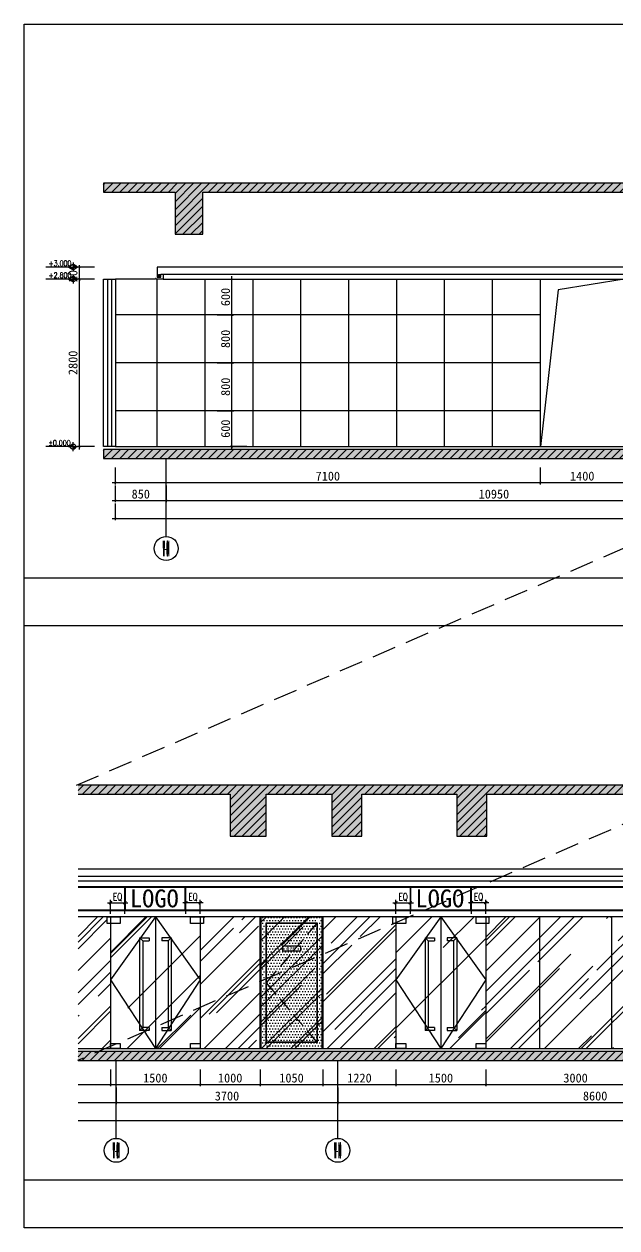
# Model space of a CAD drawing. Header units: millimetres. Extents: x 110215 to 630040, y -488650 to 141897.
# Drawn here: x 110215 to 120119, y -4761 to 15350 of the extents above; entities that cross this region are included whole.
import ezdxf
from ezdxf.enums import TextEntityAlignment as Align
from ezdxf.xclip import XClip

# ---------------------------------------------------------------- set-up
doc = ezdxf.new("R2010")
doc.units = ezdxf.units.MM
doc.header["$LTSCALE"] = 1000
doc.header["$XCLIPFRAME"] = 0
doc.linetypes.add('_DASH', pattern=[0.6, 0.4, -0.2])
doc.linetypes.add('DASH', pattern=[0.35, 0.25, -0.1])
doc.layers.get('Defpoints').update_dxf_attribs({"color": 2})
for name, color, linetype in [('0-118标注', 2, 'Continuous'), ('0-140b立面看线', 3, 'Continuous'), ('0-140c立面材料填充', 250, 'Continuous'), ('0-140d立面材料分隔', 146, 'Continuous'), ('0-140立面图剖切线', 4, 'Continuous'), ('1', 4, 'Continuous'), ('7', 7, 'Continuous'), ('D-地面', 8, 'Continuous'), ('E立-ELEV1', 6, 'Continuous')]:
    doc.layers.add(name, color=color, linetype=linetype)
doc.styles.add('_TCH_AXIS', font='COMPLEX', dxfattribs={"bigfont": 'GBCBIG'})
doc.styles.add('COMPLEX', font='COMPLEX')
doc.styles.add('DIM_FONT', font='SIMPLEX', dxfattribs={"width": 0.7, "bigfont": 'GBCBIG'})
doc.styles.add('LOGO', font='arial.ttf', dxfattribs={"width": 0.9})
doc.styles.add('TXT', font='txt.shx', dxfattribs={"width": 0.7})
doc.styles.add('繁黑体', font='simhei.ttf')
doc.styles.add('黑体', font='simhei.ttf')
doc.dimstyles.new('50', dxfattribs={"dimscale": 50, "dimtxt": 3, "dimasz": 0.6, "dimexe": 0.6, "dimexo": 0.6, "dimtad": 1, "dimdec": 0, "dimdsep": 46, "dimtxsty": '黑体', "dimblk1": 'ARCHTICK', "dimblk2": 'ARCHTICK', "dimsah": 1, "dimcen": 0, "dimdle": 1, "dimclrd": 251, "dimclre": 251, "dimclrt": 2, "dimadec": 0, "dimazin": 0, "dimtfac": 1, "dimtdec": 0, "dimtix": 1, "dimtmove": 2, "dimatfit": 3, "dimldrblk": 'DOT', "dimfxl": 0, "dimtolj": 1, "dimtzin": 0, "dimarcsym": 0})
doc.dimstyles.new('副本 1-50', dxfattribs={"dimscale": 50, "dimtxt": 2.5, "dimasz": 1, "dimexe": 1, "dimexo": 1, "dimgap": 0.6, "dimtad": 1, "dimdec": 0, "dimrnd": 5, "dimzin": 0, "dimdsep": 46, "dimtxsty": 'TXT', "dimblk": 'ARCHTICK', "dimcen": 4, "dimdle": 1, "dimclrd": 3, "dimclre": 3, "dimclrt": 3, "dimadec": 0, "dimazin": 0, "dimtfac": 1, "dimtdec": 0, "dimtix": 1, "dimtmove": 2, "dimatfit": 3, "dimldrblk": 'ARCHTICK', "dimfxl": 0, "dimtolj": 1, "dimtzin": 0, "dimarcsym": 0})
pattern_1 = [(45, (193322.05, 94099.16), (509.117, 1357.645), [9000, -1200, 3000, -600]), (45, (193674.2, 94875.6), (-988.535, 140.007), [1800, -198, 3600, -450]), (45, (193173.56, 94671.92), (1921.9162, 2490.43), [4800, -840, 2400, -600])]

# ---------------------------------------------------------------- blocks, each defined once
blk = doc.blocks.new('A$C087422EE')
for p, q in [((0, 28), (54, 28)), ((8, 72), (8, 63)), ((45, 72), (8, 72)), ((8, 63), (45, 63)), ((12, 63), (16, 45)), ((27, 0), (27, 54)), ((41, 63), (37, 45)), ((45, 63), (45, 72))]:
    blk.add_line(p, q)
blk.add_circle((27, 28), 20)
blk = doc.blocks.new('_ArchTick')
at = {"color": 0, "linetype": 'ByBlock', "const_width": 0.4}
blk.add_lwpolyline([(-0.5, -0.5), (0.5, 0.5)], dxfattribs=at)
blk = doc.blocks.new('*D130')
at = {"color": 3, "lineweight": -2, "transparency": 16777216}
for p, q in [((2433331, 314145), (2433331, 314382)), ((2433571, 314145), (2433571, 314382)), ((2433621, 314332), (2433281, 314332))]:
    blk.add_line(p, q, dxfattribs=at)
at = {"layer": 'Defpoints', "color": 0, "transparency": 16777216}
for p in [(2433331, 314332), (2433331, 314095), (2433571, 314095)]:
    blk.add_point(p, dxfattribs=at)
at = {"color": 3, "lineweight": -2, "transparency": 16777216, "xscale": 50, "yscale": 50, "zscale": 50, "rotation": 180}
blk.add_blockref('_ArchTick', (2433331, 314332), dxfattribs=at)
at = {"color": 3, "lineweight": -2, "transparency": 16777216, "xscale": 50, "yscale": 50, "zscale": 50}
blk.add_blockref('_ArchTick', (2433571, 314332), dxfattribs=at)
at = {"color": 3, "transparency": 16777216, "insert": (2433451, 314425), "char_height": 125, "attachment_point": 5, "style": 'TXT'}
blk.add_mtext('\\A1;EQ', dxfattribs=at)
blk = doc.blocks.new('*D131')
at = {"color": 3, "lineweight": -2, "transparency": 16777216}
for p, q in [((2432071, 314145), (2432071, 314382)), ((2432311, 314145), (2432311, 314382)), ((2432021, 314332), (2432361, 314332))]:
    blk.add_line(p, q, dxfattribs=at)
at = {"layer": 'Defpoints', "color": 0, "transparency": 16777216}
for p in [(2432311, 314332), (2432071, 314095), (2432311, 314095)]:
    blk.add_point(p, dxfattribs=at)
at = {"color": 3, "lineweight": -2, "transparency": 16777216, "xscale": 50, "yscale": 50, "zscale": 50, "rotation": 180}
blk.add_blockref('_ArchTick', (2432071, 314332), dxfattribs=at)
at = {"color": 3, "lineweight": -2, "transparency": 16777216, "xscale": 50, "yscale": 50, "zscale": 50}
blk.add_blockref('_ArchTick', (2432311, 314332), dxfattribs=at)
at = {"color": 3, "transparency": 16777216, "insert": (2432191, 314425), "char_height": 125, "attachment_point": 5, "style": 'TXT'}
blk.add_mtext('\\A1;EQ', dxfattribs=at)
blk = doc.blocks.new('xdsadeq')
h = blk.add_hatch()
h.set_pattern_fill('玻璃', color=8, scale=500, angle=45)
h.set_pattern_definition([(45, (394882.8, 130440.26), (424.26, 1131.37), [7500, -1000, 2500, -500]), (45, (395176.2, 131087.26), (-823.78, 116.67), [1500, -165, 3000, -375]), (45, (394759.04, 130917.56), (1601.597, 2075.36), [4000, -700, 2000, -500])])
h.paths.add_polyline_path([(395940, 130880), (395940, 133080), (394925, 133080), (394925, 130880)])
at = {"layer": 'D-地面'}
h = blk.add_hatch(dxfattribs=at)
h.set_pattern_fill('DOTS', color=8, scale=30, style=0)
h.set_pattern_definition([(0, (394902.783, 130440.26), (23.8125, 47.625), [0, -47.625])])
h.paths.add_polyline_path([(394983, 130880), (395883, 130880), (395863, 133080), (394983, 133080)], flags=17)
h.paths.add_polyline_path([(394988, 130880), (395878, 130880), (395878, 133080), (395005, 133080)], flags=16)
h.paths.add_polyline_path([(395940, 130880), (395940, 133080), (394925, 133080), (394925, 130880)])
at = {"layer": 'E立-ELEV1'}
h = blk.add_hatch(dxfattribs=at)
h.set_pattern_fill('ANSI32', color=8, scale=3, style=0)
h.set_pattern_definition([(45, (405758.36, 133037.486), (-20.205576, 20.205576), []), (45, (405771.83, 133037.486), (-20.205576, 20.205576), [])])
h.paths.add_polyline_path([(394905, 130880), (394925, 130880), (394925, 133080), (394905, 133080)])
h = blk.add_hatch(dxfattribs=at)
h.set_pattern_fill('ANSI32', color=8, scale=3, style=0)
h.set_pattern_definition([(45, (406793.36, 133037.486), (-20.205576, 20.205576), []), (45, (406806.83, 133037.486), (-20.205576, 20.205576), [])])
h.paths.add_polyline_path([(395940, 130880), (395960, 130880), (395960, 133080), (395940, 133080)])
at = {"color": 1}
for p, q in [((394905, 130880), (394905, 133080)), ((394905, 130880), (394905, 133080)), ((394905, 133080), (395960, 133080)), ((394925, 130880), (394925, 133080)), ((395940, 130880), (395940, 133080)), ((395960, 130880), (395960, 133080)), ((394905, 130880), (395960, 130880))]:
    blk.add_line(p, q, dxfattribs=at)
at = {"color": 8, "linetype": 'DASH'}
blk.add_lwpolyline([(395855, 132975), (395005, 131980), (395860, 130980)], dxfattribs=at)
at = {"layer": '7', "color": 3}
blk.add_lwpolyline([(395284, 132505), (395284, 132595), (395582, 132595), (395582, 132505)], close=True, dxfattribs=at)
at = {"layer": 'E立-ELEV1', "color": 8}
blk.add_line((395005, 132980), (395860, 132980), dxfattribs=at)
at = {"layer": 'E立-ELEV1', "color": 4}
blk.add_lwpolyline([(395860, 132980), (395860, 130980), (395005, 130980), (395005, 132980)], dxfattribs=at)
at = {"layer": 'E立-ELEV1', "color": 3}
blk.add_lwpolyline([(395855, 132975), (395855, 130985), (395010, 130985), (395010, 132975), (395855, 132975)], close=True, dxfattribs=at)
at = {"layer": '1', "color": 3, "style": 'LOGO', "width": 0.9}
blk.add_text('消防栓', height=48, dxfattribs=at).set_placement((395513, 132528, 274), align=Align.RIGHT)
blk = doc.blocks.new('*D1175')
at = {"color": 251, "lineweight": -2, "transparency": 16777216}
for p, q in [((156554, 7119), (156554, 6839)), ((163654, 7119), (163654, 6839)), ((156504, 6869), (163704, 6869))]:
    blk.add_line(p, q, dxfattribs=at)
at = {"layer": 'Defpoints', "color": 0, "transparency": 16777216}
for p in [(156554, 7269), (163654, 7269), (163654, 6869)]:
    blk.add_point(p, dxfattribs=at)
at = {"color": 251, "lineweight": -2, "transparency": 16777216, "xscale": 30, "yscale": 30, "zscale": 30, "rotation": 180}
blk.add_blockref('_ArchTick', (156554, 6869), dxfattribs=at)
at = {"color": 251, "lineweight": -2, "transparency": 16777216, "xscale": 30, "yscale": 30, "zscale": 30}
blk.add_blockref('_ArchTick', (163654, 6869), dxfattribs=at)
at = {"color": 2, "transparency": 16777216, "insert": (160104, 6976), "char_height": 150, "attachment_point": 5, "style": '黑体'}
blk.add_mtext('\\A1;7100', dxfattribs=at)
blk = doc.blocks.new('_DOT')
at = {"color": 0, "linetype": 'ByBlock'}
blk.add_line((-0.5, 0), (-1, 0), dxfattribs=at)
at = {"color": 0, "linetype": 'ByBlock', "const_width": 0.5}
blk.add_lwpolyline([(-0.25, 0, 1), (0.25, 0, 1)], format="xyb", close=True, dxfattribs=at)
blk = doc.blocks.new('*D1176')
at = {"color": 251, "lineweight": -2, "transparency": 16777216}
for p, q in [((163654, 7119), (163654, 6839)), ((165054, 7119), (165054, 6839)), ((163604, 6869), (165104, 6869))]:
    blk.add_line(p, q, dxfattribs=at)
at = {"layer": 'Defpoints', "color": 0, "transparency": 16777216}
for p in [(163654, 7269), (165054, 7269), (165054, 6869)]:
    blk.add_point(p, dxfattribs=at)
at = {"color": 251, "lineweight": -2, "transparency": 16777216, "xscale": 30, "yscale": 30, "zscale": 30, "rotation": 180}
blk.add_blockref('_ArchTick', (163654, 6869), dxfattribs=at)
at = {"color": 251, "lineweight": -2, "transparency": 16777216, "xscale": 30, "yscale": 30, "zscale": 30}
blk.add_blockref('_ArchTick', (165054, 6869), dxfattribs=at)
at = {"color": 2, "transparency": 16777216, "insert": (164354, 6976), "char_height": 150, "attachment_point": 5, "style": '黑体'}
blk.add_mtext('\\A1;1400', dxfattribs=at)
blk = doc.blocks.new('*D1188')
at = {"color": 251, "lineweight": -2, "transparency": 16777216}
for p, q in [((175777, 7119), (175777, 6839)), ((178557, 7119), (178557, 6839)), ((175727, 6869), (178607, 6869))]:
    blk.add_line(p, q, dxfattribs=at)
at = {"layer": 'Defpoints', "color": 0, "transparency": 16777216}
for p in [(175777, 7269), (178557, 7269), (178557, 6869)]:
    blk.add_point(p, dxfattribs=at)
at = {"color": 251, "lineweight": -2, "transparency": 16777216, "xscale": 30, "yscale": 30, "zscale": 30, "rotation": 180}
blk.add_blockref('_ArchTick', (175777, 6869), dxfattribs=at)
at = {"color": 251, "lineweight": -2, "transparency": 16777216, "xscale": 30, "yscale": 30, "zscale": 30}
blk.add_blockref('_ArchTick', (178557, 6869), dxfattribs=at)
at = {"color": 2, "transparency": 16777216, "insert": (177167, 6976), "char_height": 150, "attachment_point": 5, "style": '黑体'}
blk.add_mtext('\\A1;2780', dxfattribs=at)
blk = doc.blocks.new('*D1189')
at = {"color": 251, "lineweight": -2, "transparency": 16777216}
for p, q in [((178557, 7119), (178557, 6839)), ((180057, 7119), (180057, 6839)), ((178507, 6869), (180107, 6869))]:
    blk.add_line(p, q, dxfattribs=at)
at = {"layer": 'Defpoints', "color": 0, "transparency": 16777216}
for p in [(178557, 7269), (180057, 7269), (180057, 6869)]:
    blk.add_point(p, dxfattribs=at)
at = {"color": 251, "lineweight": -2, "transparency": 16777216, "xscale": 30, "yscale": 30, "zscale": 30, "rotation": 180}
blk.add_blockref('_ArchTick', (178557, 6869), dxfattribs=at)
at = {"color": 251, "lineweight": -2, "transparency": 16777216, "xscale": 30, "yscale": 30, "zscale": 30}
blk.add_blockref('_ArchTick', (180057, 6869), dxfattribs=at)
at = {"color": 2, "transparency": 16777216, "insert": (179307, 6976), "char_height": 150, "attachment_point": 5, "style": '黑体'}
blk.add_mtext('\\A1;1500', dxfattribs=at)
blk = doc.blocks.new('*D1190')
at = {"color": 251, "lineweight": -2, "transparency": 16777216}
for p, q in [((180057, 7119), (180057, 6839)), ((181057, 7119), (181057, 6839)), ((180007, 6869), (181107, 6869))]:
    blk.add_line(p, q, dxfattribs=at)
at = {"layer": 'Defpoints', "color": 0, "transparency": 16777216}
for p in [(180057, 7269), (181057, 7269), (181057, 6869)]:
    blk.add_point(p, dxfattribs=at)
at = {"color": 251, "lineweight": -2, "transparency": 16777216, "xscale": 30, "yscale": 30, "zscale": 30, "rotation": 180}
blk.add_blockref('_ArchTick', (180057, 6869), dxfattribs=at)
at = {"color": 251, "lineweight": -2, "transparency": 16777216, "xscale": 30, "yscale": 30, "zscale": 30}
blk.add_blockref('_ArchTick', (181057, 6869), dxfattribs=at)
at = {"color": 2, "transparency": 16777216, "insert": (180557, 6976), "char_height": 150, "attachment_point": 5, "style": '黑体'}
blk.add_mtext('\\A1;1000', dxfattribs=at)
blk = doc.blocks.new('*D1191')
at = {"color": 251, "lineweight": -2, "transparency": 16777216}
for p, q in [((181057, 7119), (181057, 6839)), ((182107, 7119), (182107, 6839)), ((181007, 6869), (182157, 6869))]:
    blk.add_line(p, q, dxfattribs=at)
at = {"layer": 'Defpoints', "color": 0, "transparency": 16777216}
for p in [(181057, 7269), (182107, 7269), (182107, 6869)]:
    blk.add_point(p, dxfattribs=at)
at = {"color": 251, "lineweight": -2, "transparency": 16777216, "xscale": 30, "yscale": 30, "zscale": 30, "rotation": 180}
blk.add_blockref('_ArchTick', (181057, 6869), dxfattribs=at)
at = {"color": 251, "lineweight": -2, "transparency": 16777216, "xscale": 30, "yscale": 30, "zscale": 30}
blk.add_blockref('_ArchTick', (182107, 6869), dxfattribs=at)
at = {"color": 2, "transparency": 16777216, "insert": (181582, 6976), "char_height": 150, "attachment_point": 5, "style": '黑体'}
blk.add_mtext('\\A1;1050', dxfattribs=at)
blk = doc.blocks.new('*D1192')
at = {"color": 251, "lineweight": -2, "transparency": 16777216}
for p, q in [((182107, 7119), (182107, 6839)), ((183327, 7119), (183327, 6839)), ((182057, 6869), (183377, 6869))]:
    blk.add_line(p, q, dxfattribs=at)
at = {"layer": 'Defpoints', "color": 0, "transparency": 16777216}
for p in [(182107, 7269), (183327, 7269), (183327, 6869)]:
    blk.add_point(p, dxfattribs=at)
at = {"color": 251, "lineweight": -2, "transparency": 16777216, "xscale": 30, "yscale": 30, "zscale": 30, "rotation": 180}
blk.add_blockref('_ArchTick', (182107, 6869), dxfattribs=at)
at = {"color": 251, "lineweight": -2, "transparency": 16777216, "xscale": 30, "yscale": 30, "zscale": 30}
blk.add_blockref('_ArchTick', (183327, 6869), dxfattribs=at)
at = {"color": 2, "transparency": 16777216, "insert": (182717, 6976), "char_height": 150, "attachment_point": 5, "style": '黑体'}
blk.add_mtext('\\A1;1220', dxfattribs=at)
blk = doc.blocks.new('*D1193')
at = {"color": 251, "lineweight": -2, "transparency": 16777216}
for p, q in [((183327, 7119), (183327, 6839)), ((184827, 7119), (184827, 6839)), ((183277, 6869), (184877, 6869))]:
    blk.add_line(p, q, dxfattribs=at)
at = {"layer": 'Defpoints', "color": 0, "transparency": 16777216}
for p in [(183327, 7269), (184827, 7269), (184827, 6869)]:
    blk.add_point(p, dxfattribs=at)
at = {"color": 251, "lineweight": -2, "transparency": 16777216, "xscale": 30, "yscale": 30, "zscale": 30, "rotation": 180}
blk.add_blockref('_ArchTick', (183327, 6869), dxfattribs=at)
at = {"color": 251, "lineweight": -2, "transparency": 16777216, "xscale": 30, "yscale": 30, "zscale": 30}
blk.add_blockref('_ArchTick', (184827, 6869), dxfattribs=at)
at = {"color": 2, "transparency": 16777216, "insert": (184077, 6976), "char_height": 150, "attachment_point": 5, "style": '黑体'}
blk.add_mtext('\\A1;1500', dxfattribs=at)
blk = doc.blocks.new('*D1194')
at = {"color": 251, "lineweight": -2, "transparency": 16777216}
for p, q in [((184827, 7119), (184827, 6839)), ((187827, 7119), (187827, 6839)), ((184777, 6869), (187877, 6869))]:
    blk.add_line(p, q, dxfattribs=at)
at = {"layer": 'Defpoints', "color": 0, "transparency": 16777216}
for p in [(184827, 7269), (187827, 7269), (187827, 6869)]:
    blk.add_point(p, dxfattribs=at)
at = {"color": 251, "lineweight": -2, "transparency": 16777216, "xscale": 30, "yscale": 30, "zscale": 30, "rotation": 180}
blk.add_blockref('_ArchTick', (184827, 6869), dxfattribs=at)
at = {"color": 251, "lineweight": -2, "transparency": 16777216, "xscale": 30, "yscale": 30, "zscale": 30}
blk.add_blockref('_ArchTick', (187827, 6869), dxfattribs=at)
at = {"color": 2, "transparency": 16777216, "insert": (186327, 6976), "char_height": 150, "attachment_point": 5, "style": '黑体'}
blk.add_mtext('\\A1;3000', dxfattribs=at)
blk = doc.blocks.new('*D1228')
at = {"color": 251, "lineweight": -2, "transparency": 16777216}
for p, q in [((156554, 6819), (156554, 6539)), ((157404, 6819), (157404, 6539)), ((156504, 6569), (157454, 6569))]:
    blk.add_line(p, q, dxfattribs=at)
at = {"layer": 'Defpoints', "color": 0, "transparency": 16777216}
for p in [(156554, 6869), (157404, 6869), (157404, 6569)]:
    blk.add_point(p, dxfattribs=at)
at = {"color": 251, "lineweight": -2, "transparency": 16777216, "xscale": 30, "yscale": 30, "zscale": 30, "rotation": 180}
blk.add_blockref('_ArchTick', (156554, 6569), dxfattribs=at)
at = {"color": 251, "lineweight": -2, "transparency": 16777216, "xscale": 30, "yscale": 30, "zscale": 30}
blk.add_blockref('_ArchTick', (157404, 6569), dxfattribs=at)
at = {"color": 2, "transparency": 16777216, "insert": (156979, 6676), "char_height": 150, "attachment_point": 5, "style": '黑体'}
blk.add_mtext('\\A1;850', dxfattribs=at)
blk = doc.blocks.new('*D1229')
at = {"color": 251, "lineweight": -2, "transparency": 16777216}
for p, q in [((157404, 6819), (157404, 6539)), ((168354, 6819), (168354, 6539)), ((157354, 6569), (168404, 6569))]:
    blk.add_line(p, q, dxfattribs=at)
at = {"layer": 'Defpoints', "color": 0, "transparency": 16777216}
for p in [(157404, 6869), (168354, 6869), (168354, 6569)]:
    blk.add_point(p, dxfattribs=at)
at = {"color": 251, "lineweight": -2, "transparency": 16777216, "xscale": 30, "yscale": 30, "zscale": 30, "rotation": 180}
blk.add_blockref('_ArchTick', (157404, 6569), dxfattribs=at)
at = {"color": 251, "lineweight": -2, "transparency": 16777216, "xscale": 30, "yscale": 30, "zscale": 30}
blk.add_blockref('_ArchTick', (168354, 6569), dxfattribs=at)
at = {"color": 2, "transparency": 16777216, "insert": (162879, 6676), "char_height": 150, "attachment_point": 5, "style": '黑体'}
blk.add_mtext('\\A1;10950', dxfattribs=at)
blk = doc.blocks.new('*D1233')
at = {"color": 251, "lineweight": -2, "transparency": 16777216}
for p, q in [((175354, 6819), (175354, 6539)), ((178654, 6819), (178654, 6539)), ((175304, 6569), (178704, 6569))]:
    blk.add_line(p, q, dxfattribs=at)
at = {"layer": 'Defpoints', "color": 0, "transparency": 16777216}
for p in [(175354, 6869), (178654, 6869), (178654, 6569)]:
    blk.add_point(p, dxfattribs=at)
at = {"color": 251, "lineweight": -2, "transparency": 16777216, "xscale": 30, "yscale": 30, "zscale": 30, "rotation": 180}
blk.add_blockref('_ArchTick', (175354, 6569), dxfattribs=at)
at = {"color": 251, "lineweight": -2, "transparency": 16777216, "xscale": 30, "yscale": 30, "zscale": 30}
blk.add_blockref('_ArchTick', (178654, 6569), dxfattribs=at)
at = {"color": 2, "transparency": 16777216, "insert": (177004, 6676), "char_height": 150, "attachment_point": 5, "style": '黑体'}
blk.add_mtext('\\A1;3300', dxfattribs=at)
blk = doc.blocks.new('*D1234')
at = {"color": 251, "lineweight": -2, "transparency": 16777216}
for p, q in [((178654, 6819), (178654, 6539)), ((182354, 6819), (182354, 6539)), ((178604, 6569), (182404, 6569))]:
    blk.add_line(p, q, dxfattribs=at)
at = {"layer": 'Defpoints', "color": 0, "transparency": 16777216}
for p in [(178654, 6869), (182354, 6869), (182354, 6569)]:
    blk.add_point(p, dxfattribs=at)
at = {"color": 251, "lineweight": -2, "transparency": 16777216, "xscale": 30, "yscale": 30, "zscale": 30, "rotation": 180}
blk.add_blockref('_ArchTick', (178654, 6569), dxfattribs=at)
at = {"color": 251, "lineweight": -2, "transparency": 16777216, "xscale": 30, "yscale": 30, "zscale": 30}
blk.add_blockref('_ArchTick', (182354, 6569), dxfattribs=at)
at = {"color": 2, "transparency": 16777216, "insert": (180504, 6676), "char_height": 150, "attachment_point": 5, "style": '黑体'}
blk.add_mtext('\\A1;3700', dxfattribs=at)
blk = doc.blocks.new('*D1235')
at = {"color": 251, "lineweight": -2, "transparency": 16777216}
for p, q in [((182354, 6819), (182354, 6539)), ((190954, 6819), (190954, 6539)), ((182304, 6569), (191004, 6569))]:
    blk.add_line(p, q, dxfattribs=at)
at = {"layer": 'Defpoints', "color": 0, "transparency": 16777216}
for p in [(182354, 6869), (190954, 6869), (190954, 6569)]:
    blk.add_point(p, dxfattribs=at)
at = {"color": 251, "lineweight": -2, "transparency": 16777216, "xscale": 30, "yscale": 30, "zscale": 30, "rotation": 180}
blk.add_blockref('_ArchTick', (182354, 6569), dxfattribs=at)
at = {"color": 251, "lineweight": -2, "transparency": 16777216, "xscale": 30, "yscale": 30, "zscale": 30}
blk.add_blockref('_ArchTick', (190954, 6569), dxfattribs=at)
at = {"color": 2, "transparency": 16777216, "insert": (186654, 6676), "char_height": 150, "attachment_point": 5, "style": '黑体'}
blk.add_mtext('\\A1;8600', dxfattribs=at)
blk = doc.blocks.new('*D1248')
at = {"color": 251, "lineweight": -2, "transparency": 16777216}
for p, q in [((156554, 6519), (156554, 6239)), ((232987, 6519), (232987, 6239)), ((156504, 6269), (233037, 6269))]:
    blk.add_line(p, q, dxfattribs=at)
at = {"layer": 'Defpoints', "color": 0, "transparency": 16777216}
for p in [(156554, 6569), (232987, 6569), (232987, 6269)]:
    blk.add_point(p, dxfattribs=at)
at = {"color": 251, "lineweight": -2, "transparency": 16777216, "xscale": 30, "yscale": 30, "zscale": 30, "rotation": 180}
blk.add_blockref('_ArchTick', (156554, 6269), dxfattribs=at)
at = {"color": 251, "lineweight": -2, "transparency": 16777216, "xscale": 30, "yscale": 30, "zscale": 30}
blk.add_blockref('_ArchTick', (232987, 6269), dxfattribs=at)
at = {"color": 2, "transparency": 16777216, "insert": (194771, 6375), "char_height": 150, "attachment_point": 5, "style": '黑体'}
blk.add_mtext('\\A1;76433', dxfattribs=at)
blk = doc.blocks.new('_AXISO')
blk.add_circle((0, 0), 0.5)
at = {"style": 'COMPLEX', "width": 1.041667}
blk.add_attdef('A', text='', height=0.56, dxfattribs=at).set_placement((-0.25, -0.28), (0.25, -0.28), align=Align.FIT)
blk = doc.blocks.new('*D1249')
at = {"color": 251, "lineweight": -2, "transparency": 16777216}
for p, q in [((156204, 10269), (155924, 10269)), ((155954, 7419), (155954, 10319)), ((156204, 7469), (155924, 7469))]:
    blk.add_line(p, q, dxfattribs=at)
at = {"layer": 'Defpoints', "color": 0, "transparency": 16777216}
for p in [(155954, 10269), (156354, 10269), (156354, 7469)]:
    blk.add_point(p, dxfattribs=at)
at = {"color": 251, "lineweight": -2, "transparency": 16777216, "xscale": 30, "yscale": 30, "zscale": 30}
for p, rotation in [((155954, 10269), 90), ((155954, 7469), 270)]:
    blk.add_blockref('_ArchTick', p, dxfattribs=dict(at, rotation=rotation))
at = {"color": 2, "transparency": 16777216, "insert": (155847, 8869), "char_height": 150, "attachment_point": 5, "rotation": 90, "style": '黑体'}
blk.add_mtext('\\A1;2800', dxfattribs=at)
blk = doc.blocks.new('*D1250')
at = {"color": 251, "lineweight": -2, "transparency": 16777216}
for p, q in [((156204, 10469), (155924, 10469)), ((155954, 10469), (155954, 10499)), ((155954, 10269), (155954, 10469)), ((156204, 10269), (155924, 10269)), ((155954, 10269), (155954, 10239))]:
    blk.add_line(p, q, dxfattribs=at)
at = {"layer": 'Defpoints', "color": 0, "transparency": 16777216}
for p in [(155954, 10469), (156354, 10469), (156354, 10269)]:
    blk.add_point(p, dxfattribs=at)
at = {"color": 251, "lineweight": -2, "transparency": 16777216, "xscale": 30, "yscale": 30, "zscale": 30}
for p, rotation in [((155954, 10469), 270), ((155954, 10269), 90)]:
    blk.add_blockref('_ArchTick', p, dxfattribs=dict(at, rotation=rotation))
at = {"color": 2, "transparency": 16777216, "insert": (155847, 10369), "char_height": 150, "attachment_point": 5, "rotation": 90, "style": '黑体'}
blk.add_mtext('\\A1;200', dxfattribs=at)
blk = doc.blocks.new('*D1251')
at = {"color": 251, "lineweight": -2, "transparency": 16777216}
for p, q in [((158253, 8069), (158533, 8069)), ((158503, 7419), (158503, 8119)), ((158253, 7469), (158533, 7469))]:
    blk.add_line(p, q, dxfattribs=at)
at = {"layer": 'Defpoints', "color": 0, "transparency": 16777216}
for p in [(158054, 8069), (158503, 8069), (158054, 7469)]:
    blk.add_point(p, dxfattribs=at)
at = {"color": 251, "lineweight": -2, "transparency": 16777216, "xscale": 30, "yscale": 30, "zscale": 30}
for p, rotation in [((158503, 8069), 90), ((158503, 7469), 270)]:
    blk.add_blockref('_ArchTick', p, dxfattribs=dict(at, rotation=rotation))
at = {"color": 2, "transparency": 16777216, "insert": (158396, 7769), "char_height": 150, "attachment_point": 5, "rotation": 90, "style": '黑体'}
blk.add_mtext('\\A1;600', dxfattribs=at)
blk = doc.blocks.new('*D1252')
at = {"color": 251, "lineweight": -2, "transparency": 16777216}
for p, q in [((158253, 8869), (158533, 8869)), ((158503, 8019), (158503, 8919)), ((158253, 8069), (158533, 8069))]:
    blk.add_line(p, q, dxfattribs=at)
at = {"layer": 'Defpoints', "color": 0, "transparency": 16777216}
for p in [(158054, 8869), (158503, 8869), (158054, 8069)]:
    blk.add_point(p, dxfattribs=at)
at = {"color": 251, "lineweight": -2, "transparency": 16777216, "xscale": 30, "yscale": 30, "zscale": 30}
for p, rotation in [((158503, 8869), 90), ((158503, 8069), 270)]:
    blk.add_blockref('_ArchTick', p, dxfattribs=dict(at, rotation=rotation))
at = {"color": 2, "transparency": 16777216, "insert": (158396, 8469), "char_height": 150, "attachment_point": 5, "rotation": 90, "style": '黑体'}
blk.add_mtext('\\A1;800', dxfattribs=at)
blk = doc.blocks.new('*D1253')
at = {"color": 251, "lineweight": -2, "transparency": 16777216}
for p, q in [((158253, 9669), (158533, 9669)), ((158503, 8819), (158503, 9719)), ((158253, 8869), (158533, 8869))]:
    blk.add_line(p, q, dxfattribs=at)
at = {"layer": 'Defpoints', "color": 0, "transparency": 16777216}
for p in [(158054, 9669), (158503, 9669), (158054, 8869)]:
    blk.add_point(p, dxfattribs=at)
at = {"color": 251, "lineweight": -2, "transparency": 16777216, "xscale": 30, "yscale": 30, "zscale": 30}
for p, rotation in [((158503, 9669), 90), ((158503, 8869), 270)]:
    blk.add_blockref('_ArchTick', p, dxfattribs=dict(at, rotation=rotation))
at = {"color": 2, "transparency": 16777216, "insert": (158396, 9269), "char_height": 150, "attachment_point": 5, "rotation": 90, "style": '黑体'}
blk.add_mtext('\\A1;800', dxfattribs=at)
blk = doc.blocks.new('*D1254')
at = {"color": 251, "lineweight": -2, "transparency": 16777216}
for p, q in [((158253, 10269), (158533, 10269)), ((158503, 9619), (158503, 10319)), ((158253, 9669), (158533, 9669))]:
    blk.add_line(p, q, dxfattribs=at)
at = {"layer": 'Defpoints', "color": 0, "transparency": 16777216}
for p in [(158054, 10269), (158503, 10269), (158054, 9669)]:
    blk.add_point(p, dxfattribs=at)
at = {"color": 251, "lineweight": -2, "transparency": 16777216, "xscale": 30, "yscale": 30, "zscale": 30}
for p, rotation in [((158503, 10269), 90), ((158503, 9669), 270)]:
    blk.add_blockref('_ArchTick', p, dxfattribs=dict(at, rotation=rotation))
at = {"color": 2, "transparency": 16777216, "insert": (158396, 9969), "char_height": 150, "attachment_point": 5, "rotation": 90, "style": '黑体'}
blk.add_mtext('\\A1;600', dxfattribs=at)
blk = doc.blocks.new('*D1255')
at = {"color": 251, "lineweight": -2, "transparency": 16777216}
for p, q in [((158753, 8069), (158473, 8069)), ((158503, 7419), (158503, 8119)), ((158753, 7469), (158473, 7469))]:
    blk.add_line(p, q, dxfattribs=at)
at = {"layer": 'Defpoints', "color": 0, "transparency": 16777216}
for p in [(158503, 8069), (229787, 8069), (229787, 7469)]:
    blk.add_point(p, dxfattribs=at)
at = {"color": 251, "lineweight": -2, "transparency": 16777216, "xscale": 30, "yscale": 30, "zscale": 30}
for p, rotation in [((158503, 8069), 90), ((158503, 7469), 270)]:
    blk.add_blockref('_ArchTick', p, dxfattribs=dict(at, rotation=rotation))
at = {"color": 2, "transparency": 16777216, "insert": (158396, 7769), "char_height": 150, "attachment_point": 5, "rotation": 90, "style": '黑体'}
blk.add_mtext('\\A1;600', dxfattribs=at)
blk = doc.blocks.new('*U702')
at = {"extrusion": (0, 0, -1)}
for points in [[(0, 0), (1.5, 0, 0.414214), (0, 1.5)], [(0, 0), (-1.5, 0, 0.414214), (0, -1.5)]]:
    blk.add_hatch(color=256, dxfattribs=at).paths.add_polyline_path(points)
for p, q in [((-2.25, 0), (-15.09, 0)), ((-2.52, 0), (2.52, 0)), ((0, -2.52), (0, 2.52))]:
    blk.add_line(p, q)
blk.add_circle((0, 0), 1.5)
at = {"style": 'DIM_FONT', "width": 0.7, "flags": 8}
blk.add_attdef('%%P0.000', (-13.68, -0.59), '', height=3, dxfattribs=at)
blk = doc.blocks.new('*U703')
at = {"extrusion": (0, 0, -1)}
for points in [[(0, 0), (1.5, 0, -0.414214), (0, -1.5)], [(0, 0), (-1.5, 0, -0.414214), (0, 1.5)]]:
    blk.add_hatch(color=256, dxfattribs=at).paths.add_polyline_path(points)
for p, q in [((-2.25, 0), (-15.09, 0)), ((-2.52, 0), (2.52, 0)), ((0, 2.52), (0, -2.52))]:
    blk.add_line(p, q)
blk.add_circle((0, 0), 1.5)
at = {"style": 'DIM_FONT', "width": 0.7, "flags": 8}
blk.add_attdef('%%P0.000', (-13.68, 0.59), '', height=3, dxfattribs=at)
blk = doc.blocks.new('kjlkj')
at = {"layer": '0-140c立面材料填充'}
h = blk.add_hatch(dxfattribs=at)
h.set_pattern_fill('AR-RROOF', color=256, scale=50, angle=45, style=0)
h.set_pattern_definition([(45, (2419215.6, 311894.9), (1077.63, 2873.68), [19050, -2540, 6350, -1270]), (45, (2419961, 313538.3), (-2092.4, 296.35), [3810, -419.1, 7620, -952.5]), (45, (2418901.25, 313107.2), (4068.056, 5271.41), [10160, -1778, 5080, -1270])])
h.paths.add_polyline_path([(2433571.1, 314094.9), (2432071.1, 314094.9), (2432071.1, 311894.9), (2433571.1, 311894.9)])
at = {"color": 8}
for p, q in [((2432311.1, 314194.9), (2432311.1, 314594.9)), ((2432321.1, 314194.9), (2432321.1, 314594.9)), ((2433321.1, 314194.9), (2433321.1, 314594.9)), ((2433331.1, 314194.9), (2433331.1, 314594.9))]:
    blk.add_line(p, q, dxfattribs=at)
for points in [[(2432821.1, 314094.9), (2432071.1, 313044.9), (2432821.1, 311894.9)], [(2432821.1, 314094.9), (2433571.1, 313044.9), (2432821.1, 311894.9)]]:
    blk.add_lwpolyline(points, dxfattribs=at)
at = {"layer": '0-140d立面材料分隔'}
for p, q in [((2432071.1, 314094.9), (2432071.1, 311894.9)), ((2432821.1, 314094.9), (2432821.1, 311894.9)), ((2433571.1, 314094.9), (2433571.1, 311894.9))]:
    blk.add_line(p, q, dxfattribs=at)
at = {"layer": '0-140d立面材料分隔', "color": 1}
for p, q in [((2432609.7, 313694.9, -219.5), (2432556.9, 313744.9, -219.5)), ((2432556.9, 313744.9, -219.5), (2432556.9, 312194.9)), ((2432556.9, 313744.9, -219.5), (2432715.4, 313744.9, -219.5)), ((2432715.4, 313744.9, -219.5), (2432715.4, 313694.9, -219.5)), ((2432926.8, 313744.9, -219.5), (2432926.8, 313694.9, -219.5)), ((2433085.4, 313744.9, -219.5), (2432926.8, 313744.9, -219.5)), ((2433032.5, 313694.9, -219.5), (2433085.4, 313744.9, -219.5)), ((2433085.4, 313744.9, -219.5), (2433085.4, 312194.9)), ((2432609.7, 313694.9, -219.5), (2432609.7, 312244.9)), ((2432609.7, 313694.9, -219.5), (2432715.4, 313694.9, -219.5)), ((2433032.5, 313694.9, -219.5), (2432926.8, 313694.9, -219.5)), ((2433032.5, 313694.9, -219.5), (2433032.5, 312244.9)), ((2432609.7, 312244.9), (2432556.9, 312194.9)), ((2432715.4, 312194.9), (2432556.9, 312194.9)), ((2432715.4, 312244.9), (2432609.7, 312244.9)), ((2432715.4, 312244.9), (2432715.4, 312194.9)), ((2432926.8, 312244.9), (2433032.5, 312244.9)), ((2432926.8, 312244.9), (2432926.8, 312194.9)), ((2432926.8, 312194.9), (2433085.4, 312194.9)), ((2433032.5, 312244.9), (2433085.4, 312194.9))]:
    blk.add_line(p, q, dxfattribs=at)
for points in [[(2432018.3, 314094.9), (2432233.1, 314094.9), (2432233.1, 313984.9), (2432018.3, 313984.9)], [(2433409.2, 314094.9), (2433624, 314094.9), (2433624, 313984.9), (2433409.2, 313984.9)], [(2432071.1, 311978.2), (2432233.1, 311978.2), (2432233.1, 311894.9), (2432071.1, 311894.9)], [(2433409.2, 311978.2), (2433571.1, 311978.2), (2433571.1, 311894.9), (2433409.2, 311894.9)]]:
    blk.add_lwpolyline(points, close=True, dxfattribs=at)
at = {"color": 1, "style": '繁黑体'}
blk.add_text('LOGO', height=300, dxfattribs=at).set_placement((2432396, 314253.3, -219.5))
at = {"color": 8}
dim = blk.add_linear_dim(base=(2432311.1, 314332.1), p1=(2432071.1, 314094.9), p2=(2432311.1, 314094.9), text='EQ', dimstyle='副本 1-50', dxfattribs=at)
dim.commit()
dim.dimension.update_dxf_attribs({"geometry": '*D131', "text_midpoint": (2432191.1, 314424.6)})
dim = blk.add_linear_dim(base=(2433331.1, 314332.1), p1=(2433571.1, 314094.9), p2=(2433331.1, 314094.9), angle=180, text='EQ', dimstyle='副本 1-50', dxfattribs=at)
dim.commit()
dim.dimension.update_dxf_attribs({"geometry": '*D130', "text_midpoint": (2433451.1, 314424.6)})
blk = doc.blocks.new('sdfcsfsdfs')
h = blk.add_hatch()
h.set_pattern_fill('ANSI31', color=250, scale=30)
h.paths.add_polyline_path([(156354.2, 11868.7), (156354.2, 11718.7), (156554.2, 11718.7), (157551.1, 11718.7), (157551.1, 11018.7), (158013.6, 11018.7), (158013.6, 11145.5), (158013.6, 11718.7), (167984.6, 11718.7), (167984.6, 11018.7), (168441.9, 11018.7), (168441.9, 11718.7), (172853.9, 11718.7), (172853.9, 11018.7), (173453.9, 11018.7), (173453.9, 11718.7), (177303.9, 11718.7), (177303.9, 11018.7), (177903.9, 11018.7), (177903.9, 11718.7), (180555.6, 11718.7), (180555.6, 11018.7), (181155.6, 11018.7), (181155.6, 11718.7), (182255.3, 11718.7), (182255.3, 11018.7), (182755.3, 11018.7), (182755.3, 11718.7), (184345.9, 11718.7), (184345.9, 11018.7), (184845.9, 11018.7), (184845.9, 11718.7), (187805.6, 11718.7), (187805.6, 11018.7), (188305.6, 11018.7), (188305.6, 11718.7), (191989.2, 11718.7), (191989.2, 11018.7), (192624.6, 11018.7), (192624.6, 11718.7), (195356.1, 11718.7), (195356.1, 11018.7), (195969.8, 11018.7), (195969.8, 11718.7), (199435.1, 11718.7), (199435.1, 11018.7), (200035.1, 11018.7), (200035.1, 11718.7), (203883.4, 11718.7), (203883.4, 11018.7), (204483.4, 11018.7), (204483.4, 11718.7), (207985.2, 11718.7), (207985.2, 11018.7), (208585.2, 11018.7), (208585.2, 11718.7), (210541.5, 11718.7), (210541.5, 11018.7), (211138.6, 11018.7), (211138.6, 11718.7), (213935.2, 11718.7), (213935.2, 11018.7), (214535.2, 11018.7), (214535.2, 11718.7), (217337.1, 11718.7), (217337.1, 11018.7), (217835.1, 11018.7), (217835.1, 11718.7), (220184.8, 11718.7), (220184.8, 11018.7), (220784.8, 11018.7), (220784.8, 11718.7), (224165.6, 11718.7), (224165.6, 11018.7), (224765.5, 11018.7), (224765.5, 11718.7), (226905.6, 11718.7), (226905.6, 11018.7), (227405.6, 11018.7), (227405.6, 11718.7), (229705.6, 11718.7), (229705.6, 11018.7), (230205.6, 11018.7), (230205.6, 11718.7), (231983.4, 11718.7), (231983.4, 11018.7), (232583.4, 11018.7), (232583.4, 11718.7), (232987.1, 11718.7), (232987.1, 11868.7)])
h.paths.add_polyline_path([(232987.1, 7418.7), (156354.2, 7418.7), (156354.2, 7268.7), (232987.1, 7268.7)])
at = {"layer": '0-140c立面材料填充'}
h = blk.add_hatch(dxfattribs=at)
h.set_pattern_fill('AR-CONC', color=256)
h.paths.add_polyline_path([(232987.1, 7418.7), (156354.2, 7418.7), (156354.2, 7268.7), (232987.1, 7268.7)])
h.paths.add_polyline_path([(156354.2, 11868.7), (156354.2, 11718.7), (156554.2, 11718.7), (157551.1, 11718.7), (157551.1, 11018.7), (158013.6, 11018.7), (158013.6, 11145.5), (158013.6, 11718.7), (167984.6, 11718.7), (167984.6, 11018.7), (168441.9, 11018.7), (168441.9, 11718.7), (172853.9, 11718.7), (172853.9, 11018.7), (173453.9, 11018.7), (173453.9, 11718.7), (177303.9, 11718.7), (177303.9, 11018.7), (177903.9, 11018.7), (177903.9, 11718.7), (180555.6, 11718.7), (180555.6, 11018.7), (181155.6, 11018.7), (181155.6, 11718.7), (182255.3, 11718.7), (182255.3, 11018.7), (182755.3, 11018.7), (182755.3, 11718.7), (184345.9, 11718.7), (184345.9, 11018.7), (184845.9, 11018.7), (184845.9, 11718.7), (187805.6, 11718.7), (187805.6, 11018.7), (188305.6, 11018.7), (188305.6, 11718.7), (191989.2, 11718.7), (191989.2, 11018.7), (192624.6, 11018.7), (192624.6, 11718.7), (195356.1, 11718.7), (195356.1, 11018.7), (195969.8, 11018.7), (195969.8, 11718.7), (199435.1, 11718.7), (199435.1, 11018.7), (200035.1, 11018.7), (200035.1, 11718.7), (203883.4, 11718.7), (203883.4, 11018.7), (204483.4, 11018.7), (204483.4, 11718.7), (207985.2, 11718.7), (207985.2, 11018.7), (208585.2, 11018.7), (208585.2, 11718.7), (210541.5, 11718.7), (210541.5, 11018.7), (211138.6, 11018.7), (211138.6, 11718.7), (213935.2, 11718.7), (213935.2, 11018.7), (214535.2, 11018.7), (214535.2, 11718.7), (217337.1, 11718.7), (217337.1, 11018.7), (217835.1, 11018.7), (217835.1, 11718.7), (220184.8, 11718.7), (220184.8, 11018.7), (220784.8, 11018.7), (220784.8, 11718.7), (224165.6, 11718.7), (224165.6, 11018.7), (224765.5, 11018.7), (224765.5, 11718.7), (226905.6, 11718.7), (226905.6, 11018.7), (227405.6, 11018.7), (227405.6, 11718.7), (229705.6, 11718.7), (229705.6, 11018.7), (230205.6, 11018.7), (230205.6, 11718.7), (231983.4, 11718.7), (231983.4, 11018.7), (232583.4, 11018.7), (232583.4, 11718.7), (232987.1, 11718.7), (232987.1, 11868.7)])
h = blk.add_hatch(dxfattribs=at)
h.set_pattern_fill('AR-RROOF', color=256, scale=600, angle=45)
h.set_pattern_definition(pattern_1)
h.paths.add_polyline_path([(175777.1, 9668.7), (175777.1, 7468.7), (178557.1, 7468.7), (178557.1, 9558.7), (178504.3, 9558.7), (178504.3, 9668.7)])
h = blk.add_hatch(dxfattribs=at)
h.set_pattern_fill('AR-RROOF', color=256, scale=600, angle=45)
h.set_pattern_definition(pattern_1)
h.paths.add_polyline_path([(181057.1, 7468.7), (181057.1, 9668.7), (180110, 9668.7), (180110, 9558.7), (180057.1, 9558.7), (180057.1, 7468.7)])
h = blk.add_hatch(dxfattribs=at)
h.set_pattern_fill('AR-RROOF', color=256, scale=600, angle=45)
h.set_pattern_definition(pattern_1)
h.paths.add_polyline_path([(182112.1, 7468.7), (182112.1, 9668.7), (183274.3, 9668.7), (183274.3, 9558.7), (183327.1, 9558.7), (183327.1, 7468.7)])
h = blk.add_hatch(dxfattribs=at)
h.set_pattern_fill('AR-RROOF', color=256, scale=600, angle=45)
h.set_pattern_definition(pattern_1)
h.paths.add_polyline_path([(187827.1, 7468.7), (187827.1, 9668.7), (184880, 9668.7), (184880, 9558.7), (184827.1, 9558.7), (184827.1, 7468.7)])
at = {"color": 251}
for p, q in [((185727.1, 9668.7), (185727.1, 7468.7)), ((186927.1, 9668.7), (186927.1, 7468.7))]:
    blk.add_line(p, q, dxfattribs=at)
for points in [[(156354.2, 11868.7), (156354.2, 11868.7), (156354.2, 11718.7), (156554.2, 11718.7), (157551.1, 11718.7), (157551.1, 11018.7), (158013.6, 11018.7), (158013.6, 11145.5), (158013.6, 11718.7), (167984.6, 11718.7)], [(168441.9, 11718.7), (172853.9, 11718.7), (172853.9, 11018.7), (173453.9, 11018.7), (173453.9, 11718.7), (177303.9, 11718.7), (177303.9, 11018.7), (177903.9, 11018.7), (177903.9, 11718.7), (180555.6, 11718.7), (180555.6, 11018.7), (181155.6, 11018.7), (181155.6, 11718.7), (182255.3, 11718.7), (182255.3, 11018.7), (182755.3, 11018.7), (182755.3, 11718.7), (184345.9, 11718.7), (184345.9, 11018.7), (184845.9, 11018.7), (184845.9, 11718.7), (187805.6, 11718.7)], [(188305.6, 11718.7), (191989.2, 11718.7), (191989.2, 11018.7), (192624.6, 11018.7), (192624.6, 11718.7), (195356.1, 11718.7), (195356.1, 11018.7), (195969.8, 11018.7), (195969.8, 11718.7), (199435.1, 11718.7), (199435.1, 11018.7), (200035.1, 11018.7), (200035.1, 11718.7), (203883.4, 11718.7)], [(232987.1, 11868.7), (156354.2, 11868.7)]]:
    blk.add_lwpolyline(points)
blk.add_lwpolyline([(232987.1, 7418.7), (156354.2, 7418.7), (156354.2, 7268.7), (232987.1, 7268.7)], close=True)
at = {"layer": '0-118标注'}
for p, q in [((157404.2, 5968.7, 13.8), (157404.2, 7268.7)), ((178654.2, 5968.7, 13.8), (178654.2, 7268.7)), ((182354.2, 5968.7, 13.8), (182354.2, 7268.7))]:
    blk.add_line(p, q, dxfattribs=at)
at = {"layer": '0-140b立面看线'}
for p, q in [((157354.2, 10348.7), (232987.1, 10348.7)), ((157354.2, 10268.7), (232987.1, 10268.7))]:
    blk.add_line(p, q, dxfattribs=at)
at = {"layer": '0-140c立面材料填充', "color": 251}
for p, q in [((157254.1, 7468.7), (157254.1, 10268.7)), ((158054.1, 7468.7), (158054.1, 10268.7)), ((158854.1, 7468.7), (158854.1, 10268.7)), ((159654.1, 7468.7), (159654.1, 10268.7)), ((160454.1, 7468.7), (160454.1, 10268.7)), ((161254.1, 7468.7), (161254.1, 10268.7)), ((162054.1, 7468.7), (162054.1, 10268.7)), ((162854.1, 7468.7), (162854.1, 10268.7)), ((163652.9, 9668.7), (156554.2, 9668.7)), ((163652.9, 8868.7), (156554.2, 8868.7)), ((163652.9, 8068.7), (156554.2, 8068.7))]:
    blk.add_line(p, q, dxfattribs=at)
at = {"layer": '0-140c立面材料填充', "color": 8}
blk.add_lwpolyline([(165054.3, 10268.7), (163953.7, 10090.3), (163654.1, 7468.7)], dxfattribs=at)
at = {"layer": '0-140d立面材料分隔'}
for p, q in [((163654.1, 7468.7), (163654.1, 10268.7)), ((229187.1, 10168.7), (175777.1, 10168.7)), ((229187.1, 10158.7), (175777.1, 10158.7)), ((229187.1, 9778.7), (175777.1, 9778.7)), ((229187.1, 9768.7), (175777.1, 9768.7)), ((229187.1, 9668.7), (175777.1, 9668.7))]:
    blk.add_line(p, q, dxfattribs=at)
at = {"layer": '0-140立面图剖切线'}
for p, q in [((156420.8, 10268.7), (156420.8, 7468.7)), ((156487.5, 10268.7), (156487.5, 7468.7)), ((156554.2, 7468.7), (232987.1, 7468.7))]:
    blk.add_line(p, q, dxfattribs=at)
blk.add_lwpolyline([(232987.1, 10468.7), (157354.2, 10468.7), (157254.2, 10468.7), (157254.2, 10298.7), (157314.2, 10298.7), (157314.2, 10348.7), (157354.2, 10348.7), (157354.2, 10268.7), (157234.2, 10268.7), (157234.2, 10278.7), (157224.2, 10278.7), (157224.2, 10268.7), (156554.2, 10268.7)], dxfattribs=at)
blk.add_lwpolyline([(156354.2, 10268.7), (156554.2, 10268.7), (156554.2, 7468.7), (156354.2, 7468.7)], close=True, dxfattribs=at)
at = {"color": 1, "xscale": 0.75, "yscale": 0.75, "zscale": 0.75, "rotation": 180}
blk.add_blockref('A$C087422EE', (157304, 10352.7), dxfattribs=at)
at = {"color": 8}
for p in [(-2253514, -304426.2), (-2248744, -304426.2)]:
    blk.add_blockref('kjlkj', p, dxfattribs=at)
at = {"color": 5}
blk.add_blockref('xdsadeq', (-213848.1, -123411.6), dxfattribs=at)
at = {"layer": '0-118标注'}
ref = blk.add_blockref('*U703', (155848.6, 10468.7), dxfattribs=dict(at, xscale=30, yscale=30, zscale=30))
ref.add_attrib('%%P0.000', '+3.000', (155438, 10486.4), dxfattribs={"layer": '0', "color": 7, "height": 90, "style": 'DIM_FONT', "width": 0.7, "flags": 8})
ref = blk.add_blockref('*U703', (155848.6, 10268.7), dxfattribs=dict(at, xscale=30, yscale=30, zscale=30))
ref.add_attrib('%%P0.000', '+2.800', (155438, 10286.4), dxfattribs={"layer": '0', "color": 7, "height": 90, "style": 'DIM_FONT', "width": 0.7, "flags": 8})
ref = blk.add_blockref('*U702', (155848.6, 7468.7), dxfattribs=dict(at, xscale=30, yscale=30, zscale=30))
ref.add_attrib('%%P0.000', '±0.000', (155438, 7486.4), dxfattribs={"layer": '0', "color": 7, "height": 90, "style": 'DIM_FONT', "width": 0.7, "flags": 8})
ref = blk.add_blockref('_AXISO', (157404.2, 5768.7, 13.8), dxfattribs=dict(at, xscale=400, yscale=400, zscale=400))
ref.add_attrib('A', 'W-01', dxfattribs={"layer": '0', "height": 257.36, "style": '_TCH_AXIS', "width": 0.113924}).set_placement((157349.1, 5640, 13.8), (157459.4, 5640, 13.8), align=Align.FIT)
ref = blk.add_blockref('_AXISO', (178654.2, 5768.7, 13.8), dxfattribs=dict(at, xscale=400, yscale=400, zscale=400))
ref.add_attrib('A', 'W-09', dxfattribs={"layer": '0', "height": 257.36, "style": '_TCH_AXIS', "width": 0.107143}).set_placement((178599.1, 5640, 13.8), (178709.4, 5640, 13.8), align=Align.FIT)
ref = blk.add_blockref('_AXISO', (182354.2, 5768.7, 13.8), dxfattribs=dict(at, xscale=400, yscale=400, zscale=400))
ref.add_attrib('A', 'W-10', dxfattribs={"layer": '0', "height": 257.36, "style": '_TCH_AXIS', "width": 0.113924}).set_placement((182299.1, 5640, 13.8), (182409.4, 5640, 13.8), align=Align.FIT)
for base, p1, p2, picture, middle in [((155954.2, 10468.7), (156354.2, 10268.7), (156354.2, 10468.7), '*D1250', (155847.1, 10368.7)), ((155954.2, 10268.7), (156354.2, 7468.7), (156354.2, 10268.7), '*D1249', (155847.1, 8868.7)), ((158503.3, 10268.7), (158054.1, 9668.7), (158054.1, 10268.7), '*D1254', (158396.2, 9968.7)), ((158503.3, 9668.7), (158054.1, 8868.7), (158054.1, 9668.7), '*D1253', (158396.2, 9268.7)), ((158503.3, 8868.7), (158054.1, 8068.7), (158054.1, 8868.7), '*D1252', (158396.2, 8468.7)), ((158503.3, 8068.7), (158054.1, 7468.7), (158054.1, 8068.7), '*D1251', (158396.2, 7768.7)), ((158503.3, 8068.7), (229786.6, 7468.7), (229786.6, 8068.7), '*D1255', (158396.2, 7768.7))]:
    dim = blk.add_linear_dim(base=base, p1=p1, p2=p2, angle=90, dimstyle='50', override={"dimfxl": 5, "dimarcsym": 1})
    dim.commit()
    dim.dimension.update_dxf_attribs({"geometry": picture, "text_midpoint": middle})
for base, p1, p2, picture, middle in [((163654.1, 6868.7), (156554.2, 7268.7), (163654.1, 7268.7), '*D1175', (160104.1, 6975.8)), ((165054.3, 6868.7), (163654.1, 7268.7), (165054.3, 7268.7), '*D1176', (164354.2, 6975.8)), ((178557.1, 6868.7), (175777.1, 7268.7), (178557.1, 7268.7), '*D1188', (177167.1, 6975.8)), ((180057.1, 6868.7), (178557.1, 7268.7), (180057.1, 7268.7), '*D1189', (179307.1, 6975.8)), ((181057.1, 6868.7), (180057.1, 7268.7), (181057.1, 7268.7), '*D1190', (180557.1, 6975.8)), ((182107.1, 6868.7), (181057.1, 7268.7), (182107.1, 7268.7), '*D1191', (181582.1, 6975.8)), ((183327.1, 6868.7), (182107.1, 7268.7), (183327.1, 7268.7), '*D1192', (182717.1, 6975.8)), ((184827.1, 6868.7), (183327.1, 7268.7), (184827.1, 7268.7), '*D1193', (184077.1, 6975.8)), ((187827.1, 6868.7), (184827.1, 7268.7), (187827.1, 7268.7), '*D1194', (186327.1, 6975.8)), ((157404.2, 6568.7), (156554.2, 6868.7), (157404.2, 6868.7), '*D1228', (156979.2, 6675.8)), ((168354.2, 6568.7), (157404.2, 6868.7), (168354.2, 6868.7), '*D1229', (162879.2, 6675.8)), ((178654.2, 6568.7), (175354.1, 6868.7), (178654.2, 6868.7), '*D1233', (177004.2, 6675.8)), ((182354.2, 6568.7), (178654.2, 6868.7), (182354.2, 6868.7), '*D1234', (180504.2, 6675.8)), ((190954.2, 6568.7), (182354.2, 6868.7), (190954.2, 6868.7), '*D1235', (186654.2, 6675.8)), ((232987.1, 6268.7), (156554.2, 6568.7), (232987.1, 6568.7), '*D1248', (194770.7, 6374.9))]:
    dim = blk.add_linear_dim(base=base, p1=p1, p2=p2, dimstyle='50', override={"dimfxl": 5, "dimarcsym": 1})
    dim.commit()
    dim.dimension.update_dxf_attribs({"geometry": picture, "text_midpoint": middle})

msp = doc.modelspace()

# ---------------------------------------------------------------- linework, layer by layer
at = {"color": 251, "linetype": '_DASH'}
for p, q in [((111093.2, 2634.8), (134305.7, 12690.4)), ((134332.5, 8090.4), (111110.1, -1965.2))]:
    msp.add_line(p, q, dxfattribs=at)
for p, q in [((135760.7, 6094.5), (110215.3, 6094.5)), ((135760.7, 5294.5), (110215.3, 5294.5)), ((135760.7, -3961.1), (110215.3, -3961.1))]:
    msp.add_line(p, q)
msp.add_lwpolyline([(110215.3, 15350.1), (135760.7, 15350.1), (135760.7, -4761.1), (110215.3, -4761.1)], close=True)

# ---------------------------------------------------------------- block references
ref = msp.add_blockref('sdfcsfsdfs', (-44814.4, 821.7))
XClip(ref).set_block_clipping_path([(155029.6951500101, 5272.7447363527), (179125.5998380758, 14528.3161649242)])
ref = msp.add_blockref('sdfcsfsdfs', (-58485.1, 821.7))
XClip(ref).set_block_clipping_path([(200503.9430872752, 5272.7447363527), (223704.0930974533, 14528.3161649242)])
ref = msp.add_blockref('sdfcsfsdfs', (-66898.7, -9233.8))
XClip(ref).set_block_clipping_path([(178015.0692108534, 5272.7447363527), (201755.3563001612, 14528.3161649242)])
ref = msp.add_blockref('sdfcsfsdfs', (-80572, -9233.8))
XClip(ref).set_block_clipping_path([(223136.2102642226, 5272.7447363527), (234295.0498132682, 14528.3161649242)])

doc.saveas('drawing.dxf')
